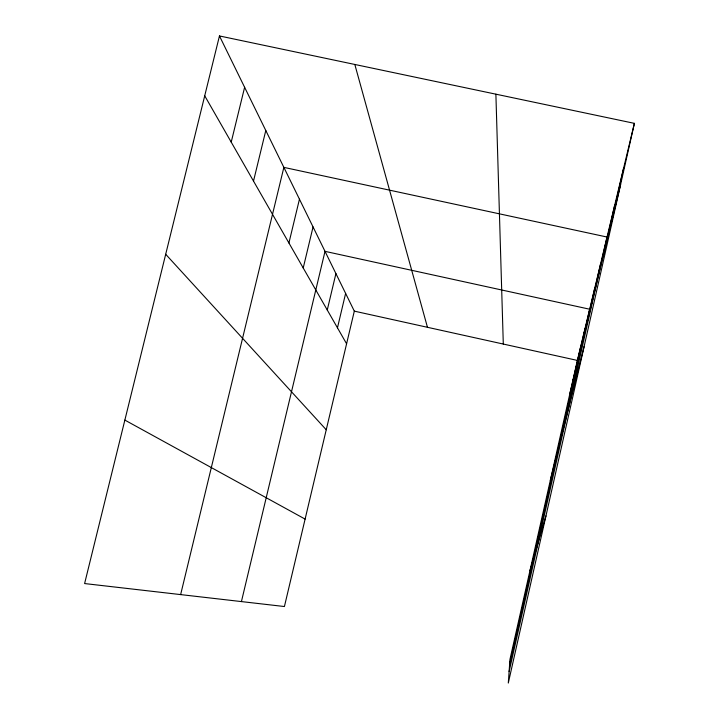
<?xml version="1.0" encoding="UTF-8"?>
<svg xmlns="http://www.w3.org/2000/svg" width="719" height="719" viewBox="0 0 719 719"><rect width="100%" height="100%" fill="white"/><g stroke="black" fill="none" stroke-linecap="round" stroke-linejoin="round"><path stroke-width="1.08" d="M634.392 123.353L577.366 360.417L509.987 659.269L508.297 683.05L634.392 123.353L219.457 35.95L84.608 583.558L284.418 606.53L354.314 311.138L219.457 35.95M573.16 380.081L581.015 345.255M576.782 365.162L585.086 328.304M509.627 664.356L589.679 309.224L325.015 251.353L241.422 601.587M585.329 329.922L594.712 288.283M590.425 308.909L600.455 264.43M509.115 671.573L607.043 237.036L283.861 167.374L180.64 594.595M603.088 256.737L614.691 205.23M611.087 223.789L623.679 167.878M337.463 327.819L345.623 293.415M327.262 309.997L335.917 273.606M288.921 242.986L299.455 199.19M303.22 267.98L313.053 226.943M569.915 393.428L620.614 184.513M231.221 142.128L244.622 87.296M253.51 181.089L265.796 130.507M550.305 480.418L584.134 346.441M529.93 570.805L545.955 515.918M354.314 311.138L577.366 360.417M124.863 420.094L305.108 519.1M165.694 254.274L326.246 429.764M204.717 95.807L346.585 343.781M354.818 64.467L427.463 327.298M495.885 94.18L503.3 344.05"/></g></svg>
